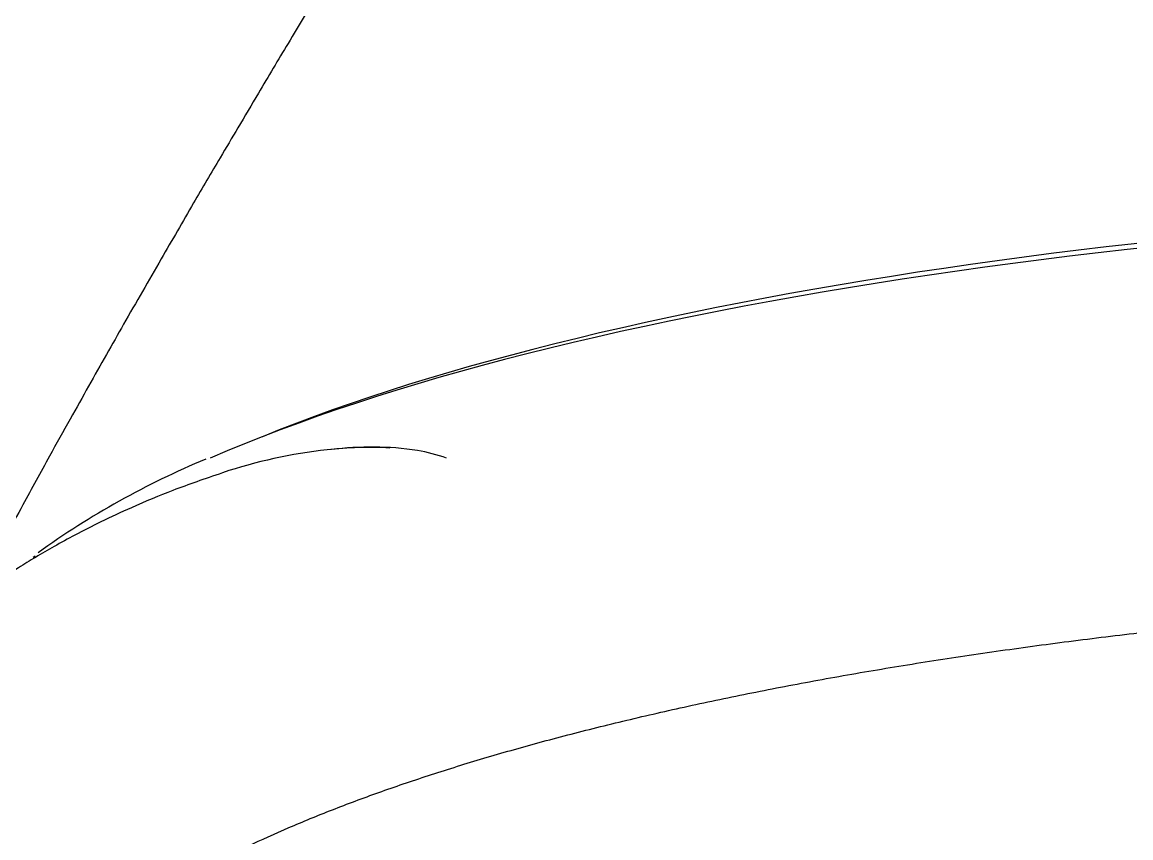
# Model space of a CAD drawing. Header units: millimetres. Extents: x -3207095 to 15275363, y 3702017 to 4798027.
# Drawn here: x 700887.64 to 700894.55, y 4471221.55 to 4471226.63 of the extents above; entities that cross this region are included whole.
import ezdxf

# ---------------------------------------------------------------- set-up
doc = ezdxf.new("R2010")
doc.units = ezdxf.units.MM
doc.linetypes.add('DUZ', pattern=[500, 500])
doc.layers.get('0').update_dxf_attribs({"color": 1, "linetype": 'DUZ'})
doc.layers.add('a_vitrifiye', color=195, linetype='Continuous')

# ---------------------------------------------------------------- blocks, each defined once
blk = doc.blocks.new('TEPEDUS')
blk.add_arc((38572.199, -2206.539), 19.392, 112.5495, 125.7778)
for centre, major_axis, start_param, end_param in [((38604.465, -2194.695), (46.059, 0), 0.543646, 2.605477), ((38604.465, -2194.405), (45.45, 0), 0.56509, 2.576503), ((38604.465, -2194.823), (46.248, 0), -3.476919, -3.473761)]:
    blk.add_ellipse(centre, major_axis=major_axis, ratio=0.258819, start_param=start_param, end_param=end_param)
for points, knots in [([(38579.312, -2157.037), (38579.312, -2157.037), (38579.304, -2157.059), (38579.265, -2157.168), (38579.189, -2157.363), (38579.075, -2157.641), (38578.926, -2157.978), (38578.766, -2158.323), (38578.629, -2158.611), (38578.492, -2158.892), (38578.337, -2159.203), (38578.153, -2159.565), (38577.922, -2160.01), (38577.652, -2160.519), (38577.346, -2161.085), (38577.011, -2161.694), (38576.65, -2162.338), (38576.27, -2163.006), (38575.901, -2163.647), (38575.573, -2164.212), (38575.297, -2164.683), (38575.037, -2165.126), (38574.75, -2165.61), (38574.399, -2166.201), (38573.797, -2167.208), (38572.967, -2168.584), (38571.926, -2170.297), (38570.849, -2172.063), (38569.914, -2173.598), (38569.157, -2174.843), (38568.609, -2175.746), (38568.038, -2176.69), (38567.393, -2177.759), (38566.701, -2178.913), (38566.062, -2179.984), (38565.535, -2180.874), (38565.032, -2181.725), (38564.437, -2182.74), (38563.688, -2184.03), (38563.009, -2185.21), (38562.447, -2186.2), (38562.032, -2186.936), (38561.59, -2187.725), (38561.078, -2188.647), (38560.46, -2189.775), (38559.816, -2190.967), (38559.429, -2191.704), (38559.247, -2192.052)], [0.3119821, 0.3119821, 0.3119821, 0.3119821, 0.3313144, 0.3515549, 0.3710015, 0.390461, 0.4115313, 0.426436, 0.4390611, 0.4489053, 0.4584427, 0.4700087, 0.483352, 0.4985946, 0.5143635, 0.530138, 0.5461989, 0.5622532, 0.5771995, 0.5896185, 0.599506, 0.6074576, 0.6169853, 0.6285071, 0.6420122, 0.67446, 0.7040448, 0.7320232, 0.7615171, 0.7756707, 0.7883158, 0.8015331, 0.8166394, 0.8338402, 0.8496294, 0.8604394, 0.8696945, 0.8834884, 0.9002874, 0.9195869, 0.928419, 0.9375861, 0.9470888, 0.9577533, 0.9715769, 0.9886459, 1, 1, 1, 1]), ([(38569.049, -2188.37), (38568.564, -2188.335), (38568.073, -2188.359), (38566.751, -2188.502), (38565.934, -2188.687), (38565.152, -2188.943)], [0.1580707, 0.1580707, 0.1580707, 0.1580707, 0.25, 0.25, 0.4101793, 0.4101793, 0.4101793, 0.4101793]), ([(38570.369, -2188.608), (38570.15, -2188.522), (38569.919, -2188.468), (38569.026, -2188.318), (38568.352, -2188.332), (38567.687, -2188.401), (38567.681, -2188.401), (38567.674, -2188.402)], [0.0819085, 0.0819085, 0.0819085, 0.0819085, 0.125, 0.125, 0.25, 0.25, 0.2512363, 0.2512363, 0.2512363, 0.2512363]), ([(38565.155, -2188.947), (38564.727, -2189.092), (38564.053, -2189.323), (38563.096, -2189.724), (38562.337, -2190.077), (38561.748, -2190.377), (38561.246, -2190.651), (38560.808, -2190.907), (38560.375, -2191.176), (38559.892, -2191.5), (38559.35, -2191.905), (38558.809, -2192.377), (38558.339, -2192.875), (38558.023, -2193.376), (38557.822, -2193.885), (38557.709, -2194.415), (38557.678, -2194.911), (38557.693, -2195.296), (38557.735, -2195.654), (38557.805, -2196.033), (38557.931, -2196.498), (38558.026, -2196.753), (38558.085, -2196.906)], [0, 0, 0, 0, 0.085418, 0.160128, 0.21819, 0.270766, 0.314801, 0.35504, 0.392756, 0.438964, 0.495923, 0.560923, 0.627712, 0.682294, 0.728804, 0.77912, 0.831454, 0.870954, 0.888388, 0.916665, 0.957329, 1, 1, 1, 1]), ([(38560.515, -2202.905), (38560.517, -2202.816), (38560.524, -2202.591), (38560.597, -2202.181), (38560.763, -2201.706), (38561.012, -2201.229), (38561.342, -2200.755), (38561.752, -2200.285), (38562.241, -2199.819), (38562.81, -2199.358), (38563.457, -2198.901), (38564.182, -2198.452), (38564.984, -2198.009), (38565.86, -2197.575), (38566.81, -2197.15), (38567.832, -2196.736), (38568.923, -2196.333), (38570.082, -2195.942), (38571.307, -2195.564), (38572.595, -2195.2), (38573.943, -2194.85), (38575.349, -2194.516), (38576.811, -2194.198), (38578.325, -2193.896), (38579.889, -2193.611), (38581.5, -2193.345), (38583.154, -2193.096), (38584.848, -2192.866), (38586.58, -2192.656), (38588.346, -2192.465), (38590.142, -2192.294), (38591.965, -2192.143), (38593.812, -2192.013), (38595.679, -2191.904), (38597.563, -2191.816), (38599.46, -2191.749), (38601.367, -2191.703), (38603.279, -2191.679), (38605.193, -2191.677), (38607.107, -2191.696), (38609.015, -2191.736), (38610.914, -2191.798), (38612.802, -2191.881), (38614.673, -2191.985), (38616.526, -2192.11), (38618.355, -2192.256), (38620.158, -2192.422), (38621.931, -2192.608), (38623.672, -2192.814), (38625.376, -2193.039), (38627.04, -2193.283), (38628.661, -2193.546), (38630.237, -2193.826), (38631.764, -2194.124), (38633.239, -2194.439), (38634.659, -2194.769), (38636.022, -2195.116), (38637.325, -2195.476), (38638.565, -2195.851), (38639.741, -2196.24), (38640.849, -2196.64), (38641.888, -2197.052), (38642.856, -2197.475), (38643.751, -2197.908), (38644.571, -2198.349), (38645.314, -2198.797), (38645.979, -2199.252), (38646.566, -2199.713), (38647.072, -2200.176), (38647.5, -2200.644), (38647.84, -2201.108), (38648.061, -2201.479), (38648.133, -2201.67), (38648.153, -2201.722)], [0, 0, 0, 0, 0.007517, 0.022303, 0.03701, 0.051568, 0.065983, 0.080301, 0.094565, 0.108806, 0.123041, 0.137278, 0.151523, 0.165777, 0.180042, 0.194316, 0.208599, 0.222889, 0.237186, 0.251488, 0.265795, 0.280106, 0.29442, 0.308738, 0.323057, 0.337379, 0.351703, 0.366028, 0.380355, 0.394683, 0.409012, 0.423341, 0.437672, 0.452003, 0.466334, 0.480666, 0.494998, 0.50933, 0.523662, 0.537995, 0.552327, 0.566659, 0.580991, 0.595323, 0.609654, 0.623985, 0.638315, 0.652644, 0.666973, 0.6813, 0.695626, 0.709951, 0.724274, 0.738595, 0.752915, 0.767231, 0.781545, 0.795855, 0.810161, 0.824462, 0.838757, 0.853047, 0.867328, 0.881601, 0.895864, 0.910117, 0.924359, 0.938592, 0.952821, 0.967052, 0.981301, 0.995595, 1, 1, 1, 1])]:
    blk.add_open_spline(points, degree=3, knots=knots)

msp = doc.modelspace()

# ---------------------------------------------------------------- block references
at = {"layer": 'a_vitrifiye', "xscale": 0.2677335353767369, "yscale": 0.2677335353767369, "zscale": 0.2677335353767369}
msp.add_blockref('TEPEDUS', (690563.6999, 4471809.8752), dxfattribs=at)

doc.saveas('drawing.dxf')
